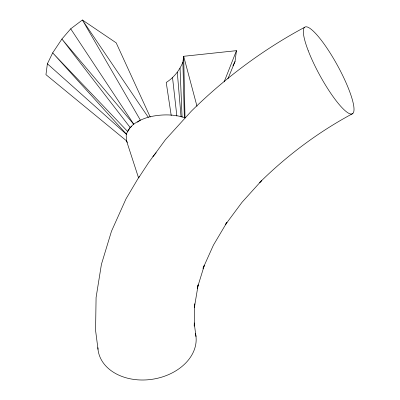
<?xml version="1.0" encoding="UTF-8"?>
<svg xmlns="http://www.w3.org/2000/svg" width="400" height="400" viewBox="0 0 400 400"><rect width="100%" height="100%" fill="white"/><g stroke="black" fill="none" stroke-linecap="round" stroke-linejoin="round"><path stroke-width="0.6" d="M127.5 131.925L130.14 127.59L131.62 126.55M150.225 117.08L116.19 42.855L82.395 20L70.7 28.825L61.905 39.04L52.675 52.88L47.385 63.795L45.955 74.66L126.525 140.835L127.42 142.475M184.355 117.97L182.9 62.16L183.675 56.29L236.455 50.66L235.025 61.53L227.925 78.77M224.14 81.89L236.455 50.66M185.345 117.855C173.675 113.945 160.955 114.21 149.06 116.965C139.635 119.775 128.93 124.755 126.185 135.1L126.525 140.835L138.575 177.925L148.5 162.76L165.435 139.69L191.32 111.185C224.88 78.07 263.015 49.595 304.59 27.325M171.225 115.605L166.22 82.47C173.795 77.69 179.51 70.405 182.9 62.16M232.91 65.895L235.025 61.53M139.205 176.6L125.995 198.88L111.465 231.28L101.425 264.32L96.085 297.53L95.575 330.425L98.025 349.295M152.815 156.69L156.195 152.72M137.485 122.255L140.35 120.095L82.395 20L148.36 117.435M352.8 113.545C318.66 131.83 287.345 155.21 259.79 182.405L261.475 180.73L241.985 202.34L225.32 224.79L226.955 222.33L213.415 245.16L203 268.33L204.375 265.205L197.255 288.275L198.165 284.81L194.36 307.56L194.755 303.87L194.26 326.095L194.2 324.465M127.665 131.52L52.675 52.88L126.445 134.15M130.26 127.63L61.905 39.04L133.745 124.3M47.385 63.795L126.815 134.66M70.7 28.825L133.805 124.255M197 106.275L183.675 56.29L185.01 117.89M194.2 322.89L195.98 336.62M172.54 77.7L176.855 116.035M177.29 72.18L181.04 116.79M180.045 68.055L182.07 117.28M195.46 333.365A49.43 36.695 -8.9 0 1 152.04 379.31A49.43 36.695 -8.9 0 1 97.865 347.655M308.145 50.46A49.43 10.11 61.3 0 0 351.84 114A49.43 10.11 61.3 0 0 326.095 46.845A49.43 10.11 61.3 0 0 308.145 50.46"/></g></svg>
